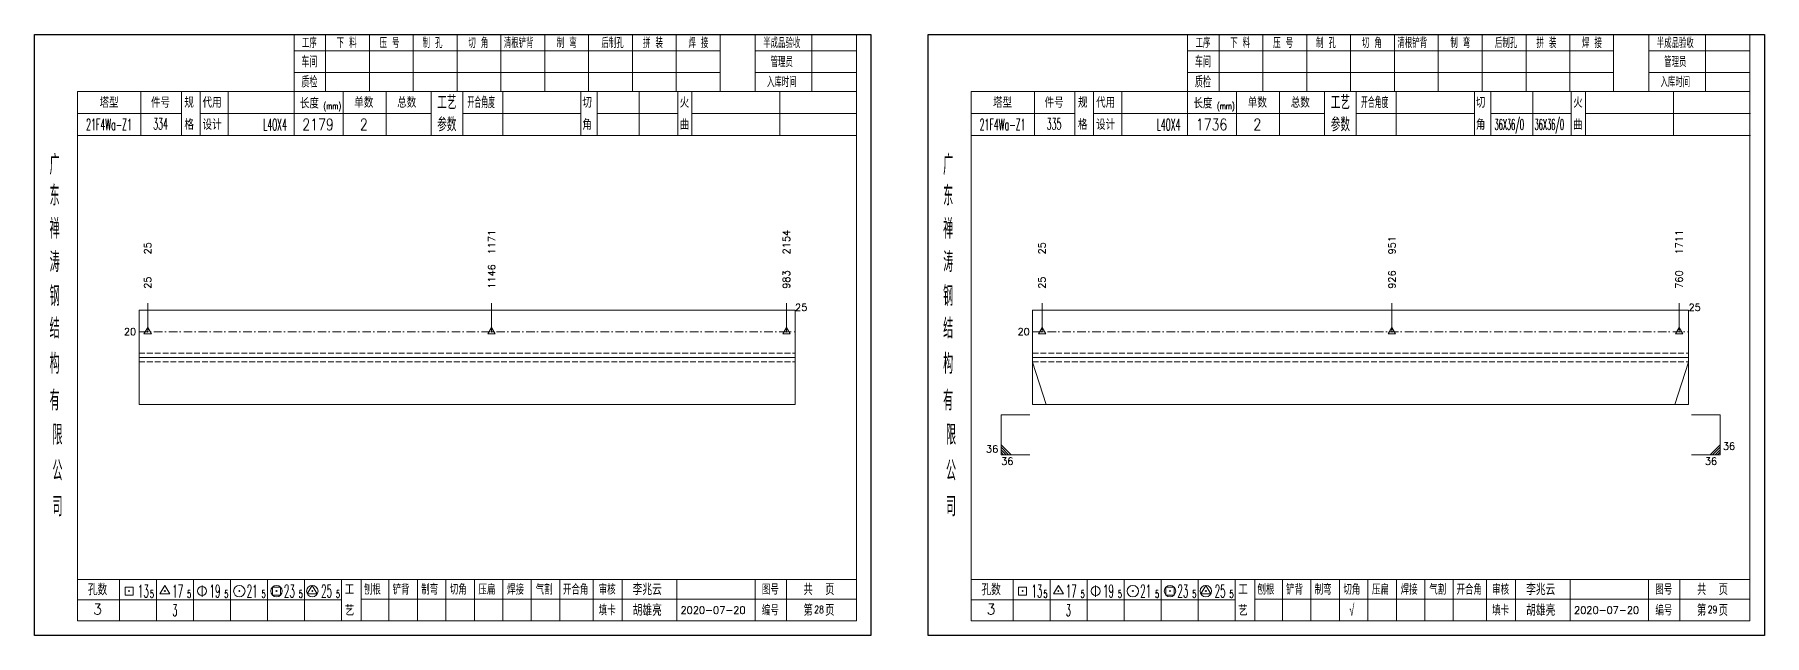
# Model space of a CAD drawing. Extents: x 1310 to 15542, y -76 to 8381.
# Drawn here: x 9944 to 10548, y 4374 to 4584 of the extents above; entities that cross this region are included whole.
import ezdxf
from ezdxf.enums import TextEntityAlignment as Align

# ---------------------------------------------------------------- set-up
doc = ezdxf.new("R2010")
doc.units = 0
doc.header["$MEASUREMENT"] = 0
doc.linetypes.add('一点画线', pattern=[5.2, 3, -1, 0.2, -1])
doc.linetypes.add('虚线', pattern=[2.75, 2, -0.75])
doc.layers.get('0').update_dxf_attribs({"linetype": 'CONTINUOUS', "lineweight": 25})
for name, color, linetype, lineweight in [('1', 7, 'CONTINUOUS', 25), ('4', 7, 'CONTINUOUS', 25), ('5', 7, 'CONTINUOUS', 25)]:
    doc.layers.add(name, color=color, linetype=linetype, lineweight=lineweight)
doc.styles.get("Standard").update_dxf_attribs({"font": 'simplex.shx', "width": 0.7, "height": 3, "bigfont": 'gbhzfs.shx'})

# ---------------------------------------------------------------- blocks, each defined once
blk = doc.blocks.new('孔17.5')
at = {"layer": '5', "color": 7, "linetype": 'Continuous', "lineweight": 13}
for p, q in [((0, 1), (-0.866, -0.5)), ((-0.1, -0.1), (0.1, 0.1)), ((0.1, -0.1), (-0.1, 0.1)), ((0.866, -0.5), (0, 1)), ((-0.866, -0.5), (0.866, -0.5))]:
    blk.add_line(p, q, dxfattribs=at)
blk = doc.blocks.new('CTJGK')
at = {"color": 6, "linetype": 'Continuous'}
for p, q in [((0, 209.97), (292.13, 209.97)), ((0, 0), (0, 209.97)), ((292.13, 209.97), (292.13, 0)), ((292.13, 0), (0, 0))]:
    blk.add_line(p, q, dxfattribs=at)

msp = doc.modelspace()

# ---------------------------------------------------------------- linework, layer by layer
at = {"color": 7, "linetype": 'Continuous', "lineweight": 13}
for p, q in [((9983.432, 4479.884), (9983.432, 4489.884)), ((10103.567, 4479.884), (10103.567, 4489.884)), ((10206.562, 4479.884), (10206.562, 4489.884)), ((10295.861, 4479.884), (10295.861, 4489.884)), ((10418.082, 4479.884), (10418.082, 4489.884)), ((10518.392, 4479.884), (10518.392, 4489.884)), ((10292.562, 4469.234), (10297.313, 4454.384)), ((10521.692, 4469.234), (10516.94, 4454.384)), ((10281.562, 4450.884), (10291.562, 4450.884)), ((10281.562, 4450.884), (10281.562, 4436.884)), ((10532.692, 4450.884), (10522.692, 4450.884)), ((10532.692, 4450.884), (10532.692, 4436.884)), ((10285.062, 4436.884), (10281.562, 4440.384)), ((10284.187, 4436.884), (10281.562, 4439.509)), ((10283.312, 4436.884), (10281.562, 4438.634)), ((10282.437, 4436.884), (10281.562, 4437.759)), ((10281.562, 4436.884), (10291.562, 4436.884)), ((10532.692, 4436.884), (10522.692, 4436.884)), ((10529.192, 4436.884), (10532.692, 4440.384)), ((10530.067, 4436.884), (10532.692, 4439.509)), ((10530.942, 4436.884), (10532.692, 4438.634)), ((10531.817, 4436.884), (10532.692, 4437.759))]:
    msp.add_line(p, q, dxfattribs=at)
at = {"color": 7, "linetype": 'Continuous', "lineweight": 18}
for p, q in [((9980.432, 4487.384), (9980.432, 4454.384)), ((9980.432, 4487.384), (10209.562, 4487.384)), ((10209.562, 4487.384), (10209.562, 4454.384)), ((10292.562, 4487.384), (10292.562, 4454.384)), ((10292.562, 4487.384), (10521.692, 4487.384)), ((10521.692, 4487.384), (10521.692, 4454.384)), ((9980.432, 4470.884), (10209.562, 4470.884)), ((10292.562, 4470.884), (10521.692, 4470.884))]:
    msp.add_line(p, q, dxfattribs=at)
at = {"color": 3, "linetype": '一点画线', "lineweight": 13}
for p, q in [((9980.432, 4479.884), (10209.562, 4479.884)), ((10292.562, 4479.884), (10521.692, 4479.884))]:
    msp.add_line(p, q, dxfattribs=at)
at = {"color": 1, "linetype": '虚线', "lineweight": 18}
for p, q in [((9980.432, 4472.384), (10209.562, 4472.384)), ((10292.562, 4472.384), (10521.692, 4472.384)), ((9980.432, 4469.384), (10209.562, 4469.384)), ((10292.562, 4469.384), (10521.692, 4469.384))]:
    msp.add_line(p, q, dxfattribs=at)
at = {"layer": '1', "color": 7, "linetype": 'Continuous', "lineweight": 18}
for p, q in [((9980.432, 4454.384), (10209.562, 4454.384)), ((10292.562, 4454.384), (10521.692, 4454.384))]:
    msp.add_line(p, q, dxfattribs=at)
at = {"layer": '4', "color": 1, "linetype": 'Continuous', "lineweight": 18}
for p, q in [((9943.932, 4583.711), (9943.932, 4373.741)), ((10236.062, 4583.711), (9943.932, 4583.711)), ((10034.562, 4583.711), (10034.562, 4563.871)), ((10045.592, 4583.711), (10045.592, 4563.851)), ((10060.902, 4583.711), (10060.902, 4563.851)), ((10076.222, 4583.711), (10076.222, 4563.851)), ((10091.532, 4583.711), (10091.532, 4563.851)), ((10106.842, 4583.711), (10106.842, 4563.851)), ((10122.152, 4583.711), (10122.152, 4563.851)), ((10137.472, 4583.711), (10137.472, 4563.851)), ((10152.782, 4583.711), (10152.782, 4563.851)), ((10168.092, 4583.711), (10168.092, 4563.851)), ((10183.402, 4583.711), (10183.402, 4563.871)), ((10183.402, 4583.711), (10183.402, 4563.851)), ((10195.682, 4583.711), (10195.682, 4563.851)), ((10215.432, 4583.711), (10215.432, 4563.851)), ((10231.012, 4583.711), (10231.012, 4563.851)), ((10236.062, 4553.911), (10236.062, 4583.711)), ((10256.062, 4583.711), (10256.062, 4373.741)), ((10548.192, 4583.711), (10256.062, 4583.711)), ((10346.692, 4583.711), (10346.692, 4563.871)), ((10357.722, 4583.711), (10357.722, 4563.851)), ((10373.032, 4583.711), (10373.032, 4563.851)), ((10388.352, 4583.711), (10388.352, 4563.851)), ((10403.662, 4583.711), (10403.662, 4563.851)), ((10418.972, 4583.711), (10418.972, 4563.851)), ((10434.282, 4583.711), (10434.282, 4563.851)), ((10449.602, 4583.711), (10449.602, 4563.851)), ((10464.912, 4583.711), (10464.912, 4563.851)), ((10480.222, 4583.711), (10480.222, 4563.851)), ((10495.532, 4583.711), (10495.532, 4563.871)), ((10495.532, 4583.711), (10495.532, 4563.851)), ((10507.812, 4583.711), (10507.812, 4563.851)), ((10527.562, 4583.711), (10527.562, 4563.851)), ((10543.142, 4583.711), (10543.142, 4563.851)), ((10548.192, 4553.911), (10548.192, 4583.711)), ((10183.402, 4577.981), (10034.562, 4577.981)), ((10231.012, 4577.981), (10195.682, 4577.981)), ((10495.532, 4577.981), (10346.692, 4577.981)), ((10543.142, 4577.981), (10507.812, 4577.981)), ((10183.402, 4570.501), (10034.562, 4570.501)), ((10231.012, 4570.501), (10195.682, 4570.501)), ((10495.532, 4570.501), (10346.692, 4570.501)), ((10543.142, 4570.501), (10507.812, 4570.501)), ((9958.942, 4563.851), (9958.942, 4378.791)), ((10231.012, 4563.851), (9958.942, 4563.851)), ((9981.062, 4563.861), (9981.062, 4548.441)), ((9995.212, 4548.441), (9995.212, 4563.851)), ((10001.712, 4548.441), (10001.712, 4563.851)), ((10011.582, 4563.851), (10011.582, 4548.441)), ((10034.562, 4563.871), (10034.562, 4548.441)), ((10051.682, 4563.851), (10051.682, 4548.441)), ((10066.732, 4563.851), (10066.732, 4548.441)), ((10082.432, 4563.851), (10082.432, 4548.441)), ((10093.492, 4563.851), (10093.492, 4548.441)), ((10107.442, 4563.851), (10107.442, 4548.441)), ((10134.742, 4563.851), (10134.742, 4548.441)), ((10140.502, 4563.851), (10140.502, 4548.441)), ((10155.122, 4563.851), (10155.122, 4548.441)), ((10168.582, 4563.851), (10168.582, 4548.441)), ((10173.572, 4563.851), (10173.572, 4548.441)), ((10204.312, 4563.851), (10204.312, 4548.441)), ((10231.012, 4378.791), (10231.012, 4563.851)), ((10271.072, 4563.851), (10271.072, 4378.791)), ((10543.142, 4563.851), (10271.072, 4563.851)), ((10293.192, 4563.861), (10293.192, 4548.441)), ((10307.342, 4548.441), (10307.342, 4563.851)), ((10313.842, 4548.441), (10313.842, 4563.851)), ((10323.712, 4563.851), (10323.712, 4548.441)), ((10346.692, 4563.871), (10346.692, 4548.441)), ((10363.812, 4563.851), (10363.812, 4548.441)), ((10378.862, 4563.851), (10378.862, 4548.441)), ((10394.562, 4563.851), (10394.562, 4548.441)), ((10405.622, 4563.851), (10405.622, 4548.441)), ((10419.572, 4563.851), (10419.572, 4548.441)), ((10446.872, 4563.851), (10446.872, 4548.441)), ((10452.632, 4563.851), (10452.632, 4548.441)), ((10467.252, 4563.851), (10467.252, 4548.441)), ((10480.712, 4563.851), (10480.712, 4548.441)), ((10485.702, 4563.851), (10485.702, 4548.441)), ((10516.442, 4563.851), (10516.442, 4548.441)), ((10543.142, 4378.791), (10543.142, 4563.851)), ((10082.432, 4556.141), (10001.712, 4556.141)), ((10093.492, 4556.141), (10134.742, 4556.141)), ((10140.502, 4556.141), (10168.582, 4556.141)), ((10173.572, 4556.141), (10231.192, 4556.141)), ((10394.562, 4556.141), (10313.842, 4556.141)), ((10405.622, 4556.141), (10446.872, 4556.141)), ((10452.632, 4556.141), (10480.712, 4556.141)), ((10485.702, 4556.141), (10543.322, 4556.141)), ((9995.212, 4556.091), (9958.942, 4556.091)), ((10236.062, 4373.741), (10236.062, 4553.911)), ((10307.342, 4556.091), (10271.072, 4556.091)), ((10548.192, 4373.741), (10548.192, 4553.911)), ((10231.192, 4548.441), (9958.942, 4548.441)), ((10543.322, 4548.441), (10271.072, 4548.441)), ((9958.942, 4393.321), (10231.012, 4393.321)), ((9973.632, 4393.321), (9973.632, 4378.791)), ((9986.562, 4378.791), (9986.562, 4393.321)), ((9999.492, 4393.321), (9999.492, 4378.791)), ((10012.412, 4378.791), (10012.412, 4393.321)), ((10025.342, 4393.321), (10025.342, 4378.791)), ((10038.272, 4378.791), (10038.272, 4393.321)), ((10051.192, 4378.791), (10051.192, 4393.321)), ((10058.062, 4378.791), (10058.062, 4393.321)), ((10067.722, 4378.791), (10067.722, 4393.321)), ((10077.662, 4378.791), (10077.662, 4393.321)), ((10087.602, 4378.791), (10087.602, 4393.321)), ((10097.552, 4378.791), (10097.552, 4393.321)), ((10107.492, 4378.791), (10107.492, 4393.321)), ((10117.432, 4378.791), (10117.432, 4393.321)), ((10127.382, 4378.791), (10127.382, 4393.321)), ((10139.022, 4378.791), (10139.022, 4393.321)), ((10149.172, 4378.791), (10149.172, 4393.321)), ((10168.232, 4378.791), (10168.232, 4393.321)), ((10195.612, 4378.791), (10195.612, 4393.321)), ((10206.572, 4378.791), (10206.572, 4393.321)), ((10271.072, 4393.321), (10543.142, 4393.321)), ((10285.762, 4393.321), (10285.762, 4378.791)), ((10298.692, 4378.791), (10298.692, 4393.321)), ((10311.622, 4393.321), (10311.622, 4378.791)), ((10324.542, 4378.791), (10324.542, 4393.321)), ((10337.472, 4393.321), (10337.472, 4378.791)), ((10350.402, 4378.791), (10350.402, 4393.321)), ((10363.322, 4378.791), (10363.322, 4393.321)), ((10370.192, 4378.791), (10370.192, 4393.321)), ((10379.852, 4378.791), (10379.852, 4393.321)), ((10389.792, 4378.791), (10389.792, 4393.321)), ((10399.732, 4378.791), (10399.732, 4393.321)), ((10409.682, 4378.791), (10409.682, 4393.321)), ((10419.622, 4378.791), (10419.622, 4393.321)), ((10429.562, 4378.791), (10429.562, 4393.321)), ((10439.512, 4378.791), (10439.512, 4393.321)), ((10451.152, 4378.791), (10451.152, 4393.321)), ((10461.302, 4378.791), (10461.302, 4393.321)), ((10480.362, 4378.791), (10480.362, 4393.321)), ((10507.742, 4378.791), (10507.742, 4393.321)), ((10518.702, 4378.791), (10518.702, 4393.321)), ((10051.192, 4386.191), (9958.942, 4386.191)), ((10058.022, 4386.351), (10231.012, 4386.351)), ((10363.322, 4386.191), (10271.072, 4386.191)), ((10370.152, 4386.351), (10543.142, 4386.351)), ((9958.942, 4378.791), (10231.012, 4378.791)), ((10271.072, 4378.791), (10543.142, 4378.791)), ((9943.932, 4373.741), (10236.062, 4373.741)), ((10256.062, 4373.741), (10548.192, 4373.741))]:
    msp.add_line(p, q, dxfattribs=at)
at = {"layer": '4', "color": 7, "linetype": 'Continuous', "lineweight": 13}
for p, q in [((9975.518, 4387.827), (9975.518, 4390.655)), ((9975.518, 4390.655), (9978.346, 4390.655)), ((9978.346, 4387.827), (9975.518, 4387.827)), ((9976.732, 4389.041), (9977.132, 4389.441)), ((9977.132, 4389.041), (9976.732, 4389.441)), ((9978.346, 4390.655), (9978.346, 4387.827)), ((9989.432, 4391.241), (9987.7, 4388.241)), ((9987.7, 4388.241), (9991.164, 4388.241)), ((9989.232, 4389.041), (9989.632, 4389.441)), ((9989.632, 4389.041), (9989.232, 4389.441)), ((9991.164, 4388.241), (9989.432, 4391.241)), ((10002.432, 4391.241), (10002.432, 4387.241)), ((10015.232, 4389.041), (10015.632, 4389.441)), ((10015.632, 4389.041), (10015.232, 4389.441)), ((10027.018, 4387.827), (10027.018, 4390.655)), ((10027.018, 4390.655), (10029.846, 4390.655)), ((10029.846, 4387.827), (10027.018, 4387.827)), ((10028.232, 4389.041), (10028.632, 4389.441)), ((10028.632, 4389.041), (10028.232, 4389.441)), ((10029.846, 4390.655), (10029.846, 4387.827)), ((10040.932, 4391.241), (10039.2, 4388.241)), ((10039.2, 4388.241), (10042.664, 4388.241)), ((10040.732, 4389.041), (10041.132, 4389.441)), ((10041.132, 4389.041), (10040.732, 4389.441)), ((10042.664, 4388.241), (10040.932, 4391.241)), ((10287.648, 4387.827), (10287.648, 4390.655)), ((10287.648, 4390.655), (10290.476, 4390.655)), ((10290.476, 4387.827), (10287.648, 4387.827)), ((10288.862, 4389.041), (10289.262, 4389.441)), ((10289.262, 4389.041), (10288.862, 4389.441)), ((10290.476, 4390.655), (10290.476, 4387.827)), ((10301.562, 4391.241), (10299.83, 4388.241)), ((10299.83, 4388.241), (10303.294, 4388.241)), ((10301.362, 4389.041), (10301.762, 4389.441)), ((10301.762, 4389.041), (10301.362, 4389.441)), ((10303.294, 4388.241), (10301.562, 4391.241)), ((10314.562, 4391.241), (10314.562, 4387.241)), ((10327.362, 4389.041), (10327.762, 4389.441)), ((10327.762, 4389.041), (10327.362, 4389.441)), ((10339.148, 4387.827), (10339.148, 4390.655)), ((10339.148, 4390.655), (10341.976, 4390.655)), ((10341.976, 4387.827), (10339.148, 4387.827)), ((10340.362, 4389.041), (10340.762, 4389.441)), ((10340.762, 4389.041), (10340.362, 4389.441)), ((10341.976, 4390.655), (10341.976, 4387.827)), ((10353.062, 4391.241), (10351.33, 4388.241)), ((10351.33, 4388.241), (10354.794, 4388.241)), ((10352.862, 4389.041), (10353.262, 4389.441)), ((10353.262, 4389.041), (10352.862, 4389.441)), ((10354.794, 4388.241), (10353.062, 4391.241))]:
    msp.add_line(p, q, dxfattribs=at)
for centre, radius in [((10002.432, 4389.241), 1.6), ((10015.432, 4389.241), 2), ((10028.432, 4389.241), 2), ((10040.932, 4389.241), 2), ((10314.562, 4389.241), 1.6), ((10327.562, 4389.241), 2), ((10340.562, 4389.241), 2), ((10353.062, 4389.241), 2)]:
    msp.add_circle(centre, radius, dxfattribs=at)

# ---------------------------------------------------------------- block references
at = {"color": 0, "linetype": 'Continuous'}
for p in [(9943.932, 4373.741), (10256.062, 4373.741)]:
    msp.add_blockref('CTJGK', p, dxfattribs=at)
at = {"color": 8, "linetype": 'Continuous', "lineweight": 9, "xscale": 1.5, "yscale": 1.5, "zscale": 1.5}
for p in [(9983.432, 4479.884), (10103.567, 4479.884), (10206.562, 4479.884), (10295.861, 4479.884), (10418.082, 4479.884), (10518.392, 4479.884)]:
    msp.add_blockref('孔17.5', p, dxfattribs=at)

# ---------------------------------------------------------------- texts
at = {"color": 7, "linetype": 'Continuous', "lineweight": 13}
for s, p in [('1171', (10103.567, 4506.884)), ('2154', (10206.562, 4506.884)), ('1711', (10518.392, 4506.884)), ('25', (9983.432, 4506.884)), ('25', (10295.861, 4506.884)), ('951', (10418.082, 4506.884))]:
    msp.add_text(s, height=2.5, rotation=90, dxfattribs=at).set_placement(p, align=Align.MIDDLE_LEFT)
at = {"color": 8, "linetype": 'Continuous', "lineweight": 9}
for s, p in [('1146', (10103.567, 4494.884)), ('25', (9983.432, 4494.884)), ('983', (10206.562, 4494.884)), ('25', (10295.861, 4494.884)), ('926', (10418.082, 4494.884)), ('760', (10518.392, 4494.884))]:
    msp.add_text(s, height=2.5, rotation=90, dxfattribs=at).set_placement(p, align=Align.MIDDLE_LEFT)
at = {"color": 7, "linetype": 'Continuous', "lineweight": 13}
for p in [(10209.562, 4488.384), (10521.692, 4488.384)]:
    msp.add_text('25', height=2.5, dxfattribs=at).set_placement(p, align=Align.MIDDLE_LEFT)
for p in [(9979.432, 4479.884), (10291.562, 4479.884)]:
    msp.add_text('20', height=2.5, dxfattribs=at).set_placement(p, align=Align.MIDDLE_RIGHT)
msp.add_text('36', height=2.5, dxfattribs=at).set_placement((10280.562, 4436.884), align=Align.BOTTOM_RIGHT)
msp.add_text('36', height=2.5, dxfattribs=at).set_placement((10281.562, 4435.884), align=Align.TOP_LEFT)
msp.add_text('36', height=2.5, dxfattribs=at).set_placement((10531.692, 4435.884), align=Align.TOP_RIGHT)
msp.add_text('36', height=2.5, dxfattribs=at).set_placement((10533.692, 4437.884), align=Align.BOTTOM_LEFT)
at = {"layer": '4', "color": 1, "linetype": 'Continuous', "lineweight": 25}
for s, height, width, p in [('工序', 3.7, 0.7, (10039.932, 4580.841)), ('下 料', 3.7, 0.7, (10052.932, 4580.841)), ('压 号', 3.7, 0.7, (10067.932, 4580.841)), ('制 孔', 3.7, 0.7, (10082.932, 4580.841)), ('切 角', 3.7, 0.7, (10098.932, 4580.841)), ('清根铲背 ', 3.7, 0.7, (10113.932, 4580.841)), (' 制 弯', 3.7, 0.7, (10128.932, 4580.841)), (' 后制孔', 3.7, 0.7, (10144.932, 4580.841)), ('拼 装', 3.7, 0.7, (10159.932, 4580.841)), (' 焊 接', 3.7, 0.7, (10174.932, 4580.841)), ('半成品验收', 3.7, 0.7, (10204.932, 4580.841)), ('工序', 3.7, 0.7, (10352.062, 4580.841)), ('下 料', 3.7, 0.7, (10365.062, 4580.841)), ('压 号', 3.7, 0.7, (10380.062, 4580.841)), ('制 孔', 3.7, 0.7, (10395.062, 4580.841)), ('切 角', 3.7, 0.7, (10411.062, 4580.841)), ('清根铲背 ', 3.7, 0.7, (10426.062, 4580.841)), (' 制 弯', 3.7, 0.7, (10441.062, 4580.841)), (' 后制孔', 3.7, 0.7, (10457.062, 4580.841)), ('拼 装', 3.7, 0.7, (10472.062, 4580.841)), (' 焊 接', 3.7, 0.7, (10487.062, 4580.841)), ('半成品验收', 3.7, 0.7, (10517.062, 4580.841)), ('车间', 4, 0.7, (10039.932, 4574.241)), ('管理员', 3.7, 0.7, (10204.932, 4574.241)), ('车间', 4, 0.7, (10352.062, 4574.241)), ('管理员', 3.7, 0.7, (10517.062, 4574.241)), ('质检', 4, 0.7, (10039.932, 4567.181)), ('入库时间', 3.7, 0.7, (10204.932, 4567.181)), ('质检', 4, 0.7, (10352.062, 4567.181)), ('入库时间', 3.7, 0.7, (10517.062, 4567.181)), ('工艺', 4.8, 0.7, (10087.932, 4560.001)), ('开合角度', 4, 0.6, (10099.932, 4560.001)), ('工艺', 4.8, 0.7, (10400.062, 4560.001)), ('开合角度', 4, 0.6, (10412.062, 4560.001)), ('(mm)', 2.24, 0.7, (10047.932, 4558.741)), ('(mm)', 2.24, 0.7, (10360.062, 4558.741)), ('21F4Wa-Z1', 4, 0.5, (9969.932, 4552.261)), ('334', 4, 0.5, (9987.932, 4552.511)), ('L40X4', 4, 0.5, (10027.932, 4552.241)), ('2179', 4, 0.8, (10042.932, 4552.291)), ('2', 4, 0.8, (10058.932, 4552.291)), ('参数', 4.8, 0.7, (10087.932, 4552.291)), ('21F4Wa-Z1', 4, 0.5, (10282.062, 4552.261)), ('335', 4, 0.5, (10300.062, 4552.511)), ('L40X4', 4, 0.5, (10340.062, 4552.241)), ('1736', 4, 0.8, (10355.062, 4552.291)), ('2', 4, 0.8, (10371.062, 4552.291)), ('参数', 4.8, 0.7, (10400.062, 4552.291)), ('36X36/0', 3.8, 0.4, (10459.062, 4552.291)), ('36X36/0', 3.8, 0.4, (10473.062, 4552.291)), ('广', 6.96, 0.7, (9950.932, 4538.211)), ('广', 6.96, 0.7, (10263.062, 4538.211)), ('东', 6.96, 0.7, (9950.932, 4527.421)), ('东', 6.96, 0.7, (10263.062, 4527.421)), ('禅', 6.96, 0.7, (9950.932, 4515.831)), ('禅', 6.96, 0.7, (10263.062, 4515.831)), ('涛', 6.96, 0.7, (9950.932, 4504.231)), ('涛', 6.96, 0.7, (10263.062, 4504.231)), ('钢', 6.96, 0.7, (9950.932, 4492.341)), ('钢', 6.96, 0.7, (10263.062, 4492.341)), ('结', 6.96, 0.7, (9950.932, 4481.031)), ('结', 6.96, 0.7, (10263.062, 4481.031)), ('构', 6.96, 0.7, (9950.932, 4468.651)), ('构', 6.96, 0.7, (10263.062, 4468.651)), ('有', 6.96, 0.7, (9950.932, 4455.841)), ('有', 6.96, 0.7, (10263.062, 4455.841)), ('限', 6.96, 0.7, (9951.932, 4443.841)), ('限', 6.96, 0.7, (10264.062, 4443.841)), ('公', 6.96, 0.7, (9951.932, 4431.301)), ('公', 6.96, 0.7, (10264.062, 4431.301)), ('司', 6.96, 0.7, (9951.932, 4418.821)), ('司', 6.96, 0.7, (10264.062, 4418.821)), ('13', 4.47, 0.5, (9981.932, 4389.241)), ('5', 2.68, 0.6, (9984.932, 4388.241)), ('17', 4.47, 0.5, (9993.932, 4389.241)), ('5', 2.68, 0.6, (9997.932, 4388.241)), ('19', 4.47, 0.5, (10006.932, 4389.241)), ('5', 2.68, 0.6, (10010.932, 4388.241)), ('21', 4.47, 0.5, (10019.932, 4389.241)), ('5', 2.68, 0.6, (10023.932, 4388.241)), ('23', 4.47, 0.5, (10032.932, 4389.241)), ('5', 2.68, 0.6, (10036.932, 4388.241)), ('25', 4.47, 0.5, (10045.932, 4389.241)), ('5', 2.68, 0.6, (10049.932, 4388.241)), ('刨根', 3.7, 0.8, (10061.932, 4389.841)), ('铲背', 3.7, 0.8, (10071.932, 4389.841)), ('制弯', 3.7, 0.8, (10081.932, 4389.841)), ('切角', 3.7, 0.8, (10091.932, 4389.841)), ('压扁', 3.7, 0.8, (10101.932, 4389.841)), ('焊接', 3.7, 0.8, (10111.932, 4389.841)), ('气割', 3.7, 0.8, (10121.932, 4389.841)), ('开合角', 3.7, 0.8, (10132.932, 4389.841)), ('审核', 3.7, 0.8, (10143.932, 4389.841)), ('图号', 3.7, 0.8, (10200.932, 4389.841)), ('共  页', 4, 0.8, (10217.932, 4389.841)), ('13', 4.47, 0.5, (10294.062, 4389.241)), ('5', 2.68, 0.6, (10297.062, 4388.241)), ('17', 4.47, 0.5, (10306.062, 4389.241)), ('5', 2.68, 0.6, (10310.062, 4388.241)), ('19', 4.47, 0.5, (10319.062, 4389.241)), ('5', 2.68, 0.6, (10323.062, 4388.241)), ('21', 4.47, 0.5, (10332.062, 4389.241)), ('5', 2.68, 0.6, (10336.062, 4388.241)), ('23', 4.47, 0.5, (10345.062, 4389.241)), ('5', 2.68, 0.6, (10349.062, 4388.241)), ('25', 4.47, 0.5, (10358.062, 4389.241)), ('5', 2.68, 0.6, (10362.062, 4388.241)), ('刨根', 3.7, 0.8, (10374.062, 4389.841)), ('铲背', 3.7, 0.8, (10384.062, 4389.841)), ('制弯', 3.7, 0.8, (10394.062, 4389.841)), ('切角', 3.7, 0.8, (10404.062, 4389.841)), ('压扁', 3.7, 0.8, (10414.062, 4389.841)), ('焊接', 3.7, 0.8, (10424.062, 4389.841)), ('气割', 3.7, 0.8, (10434.062, 4389.841)), ('开合角', 3.7, 0.8, (10445.062, 4389.841)), ('审核', 3.7, 0.8, (10456.062, 4389.841)), ('图号', 3.7, 0.8, (10513.062, 4389.841)), ('共  页', 4, 0.8, (10530.062, 4389.841)), ('3', 4, 0.5, (9992.932, 4382.491)), ('填卡', 3.7, 0.8, (10143.932, 4382.571)), ('编号', 3.7, 0.8, (10200.932, 4382.571)), ('第  页', 4, 0.8, (10217.932, 4382.571)), ('3', 4, 0.5, (10305.062, 4382.491)), ('√', 4, 0.6, (10404.062, 4382.571)), ('填卡', 3.7, 0.8, (10456.062, 4382.571)), ('编号', 3.7, 0.8, (10513.062, 4382.571)), ('第  页', 4, 0.8, (10530.062, 4382.571))]:
    msp.add_text(s, height=height, dxfattribs=dict(at, width=width)).set_placement(p, align=Align.MIDDLE_CENTER)
for s, height, p in [('塔型', 3.7, (9969.932, 4559.971)), ('件号', 3.7, (9987.932, 4559.971)), ('规', 3.7, (9997.932, 4560.001)), ('代用', 3.7, (10005.932, 4560.001)), ('单数', 3.7, (10058.932, 4560.001)), ('总数', 3.7, (10073.932, 4560.001)), ('火', 3.7, (10170.932, 4560.001)), ('塔型', 3.7, (10282.062, 4559.971)), ('件号', 3.7, (10300.062, 4559.971)), ('规', 3.7, (10310.062, 4560.001)), ('代用', 3.7, (10318.062, 4560.001)), ('单数', 3.7, (10371.062, 4560.001)), ('总数', 3.7, (10386.062, 4560.001)), ('火', 3.7, (10483.062, 4560.001)), ('长度', 3.7, (10039.932, 4559.741)), ('切', 3.7, (10136.932, 4560.001)), ('长度', 3.7, (10352.062, 4559.741)), ('切', 3.7, (10449.062, 4560.001)), ('格', 3.7, (9997.932, 4552.291)), ('设计', 3.7, (10005.932, 4552.291)), ('角', 3.7, (10136.932, 4552.291)), ('曲', 3.7, (10170.932, 4552.291)), ('格', 3.7, (10310.062, 4552.291)), ('设计', 3.7, (10318.062, 4552.291)), ('角', 3.7, (10449.062, 4552.291)), ('曲', 3.7, (10483.062, 4552.291)), ('孔数', 4, (9965.932, 4389.761)), ('工', 3.7, (10053.932, 4389.841)), ('李兆云', 4, (10157.932, 4389.841)), ('孔数', 4, (10278.062, 4389.761)), ('工', 3.7, (10366.062, 4389.841)), ('李兆云', 4, (10470.062, 4389.841)), ('3', 3.7, (9965.932, 4382.931)), ('艺', 3.7, (10053.932, 4382.491)), ('胡雄亮', 4, (10157.932, 4382.571)), ('2020-07-20', 2.5, (10180.932, 4382.571)), ('3', 3.7, (10278.062, 4382.931)), ('艺', 3.7, (10366.062, 4382.491)), ('胡雄亮', 4, (10470.062, 4382.571)), ('2020-07-20', 2.5, (10493.062, 4382.571))]:
    msp.add_text(s, height=height, dxfattribs=at).set_placement(p, align=Align.MIDDLE_CENTER)
at = {"layer": '4', "color": 6, "linetype": 'Continuous', "lineweight": 25, "width": 0.8}
for s, p in [('28', (10217.957, 4382.799)), ('29', (10530.087, 4382.799))]:
    msp.add_text(s, height=2.5, dxfattribs=at).set_placement(p, align=Align.MIDDLE_CENTER)

doc.saveas('drawing.dxf')
